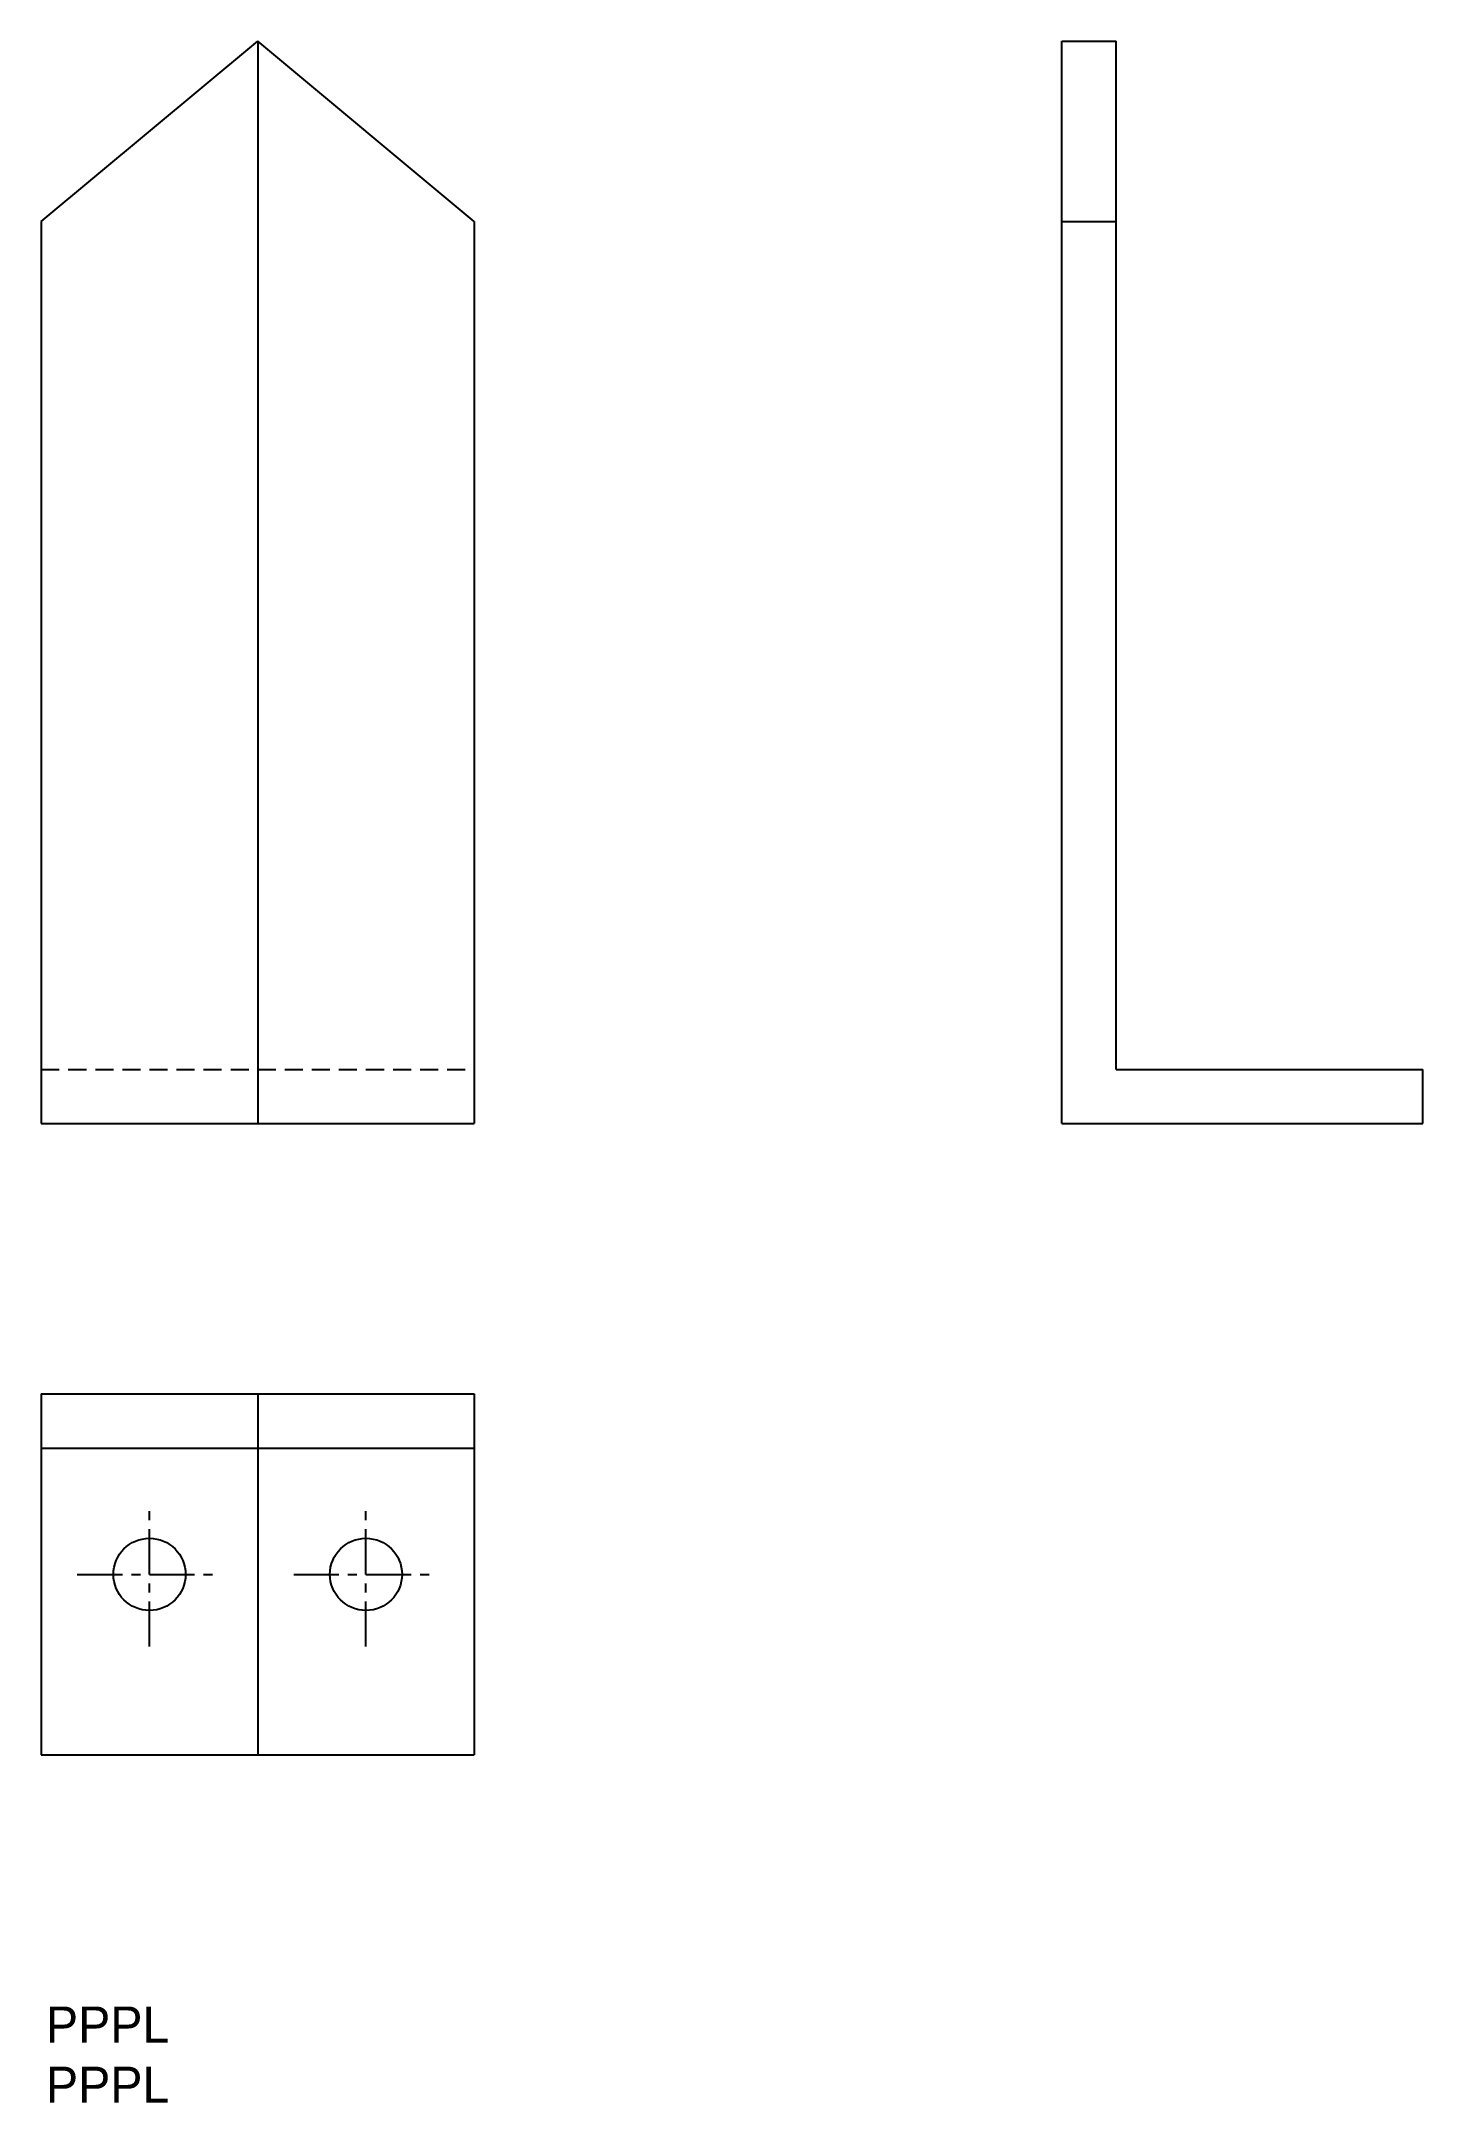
# Model space of a CAD drawing. Extents: x 103.6 to 141.9, y 134.2 to 191.3.
import ezdxf

# ---------------------------------------------------------------- set-up
doc = ezdxf.new("R2010")
doc.units = 0
doc.linetypes.add('CENTER', pattern=[2, 1.25, -0.25, 0.25, -0.25])
doc.linetypes.add('DASHED', pattern=[0.75, 0.5, -0.25])
doc.layers.get('0').update_dxf_attribs({"linetype": 'CONTINUOUS'})
doc.layers.add('CENTER', color=1, linetype='CENTER')

msp = doc.modelspace()

# ---------------------------------------------------------------- linework, layer by layer
at = {"color": 7, "linetype": 'CONTINUOUS'}
for p, q in [((103.6, 186.349), (109.6, 191.349)), ((109.6, 191.349), (109.6, 161.349)), ((115.6, 186.349), (109.6, 191.349)), ((131.89, 191.349), (133.39, 191.349)), ((131.89, 161.349), (131.89, 191.349)), ((133.39, 162.849), (133.39, 191.349)), ((103.6, 186.349), (103.6, 161.349)), ((115.6, 186.349), (115.6, 161.349)), ((131.89, 186.349), (133.39, 186.349)), ((133.39, 162.849), (141.89, 162.849)), ((141.89, 161.349), (141.89, 162.849)), ((103.6, 161.349), (115.6, 161.349)), ((131.89, 161.349), (141.89, 161.349)), ((103.6, 153.854), (103.6, 143.854)), ((103.6, 153.854), (115.6, 153.854)), ((109.6, 153.854), (109.6, 143.854)), ((115.6, 153.854), (115.6, 143.854)), ((103.6, 152.354), (115.6, 152.354)), ((103.6, 143.854), (115.6, 143.854))]:
    msp.add_line(p, q, dxfattribs=at)
at = {"color": 3, "linetype": 'DASHED'}
msp.add_line((103.6, 162.849), (115.6, 162.849), dxfattribs=at)
at = {"color": 7, "linetype": 'CONTINUOUS'}
for centre in [(106.6, 148.854), (112.6, 148.854)]:
    msp.add_circle(centre, 1, dxfattribs=at)
at = {"layer": 'CENTER', "color": 1, "linetype": 'CENTER'}
for p, q in [((106.6, 146.854), (106.6, 150.854)), ((112.6, 146.854), (112.6, 150.854)), ((104.6, 148.854), (108.6, 148.854)), ((110.6, 148.854), (114.6, 148.854))]:
    msp.add_line(p, q, dxfattribs=at)

# ---------------------------------------------------------------- texts
at = {"color": 7, "linetype": 'CONTINUOUS'}
for p in [(103.731, 135.877), (103.731, 134.209)]:
    msp.add_text('PPPL', height=1, dxfattribs=at).set_placement(p)

doc.saveas('drawing.dxf')
